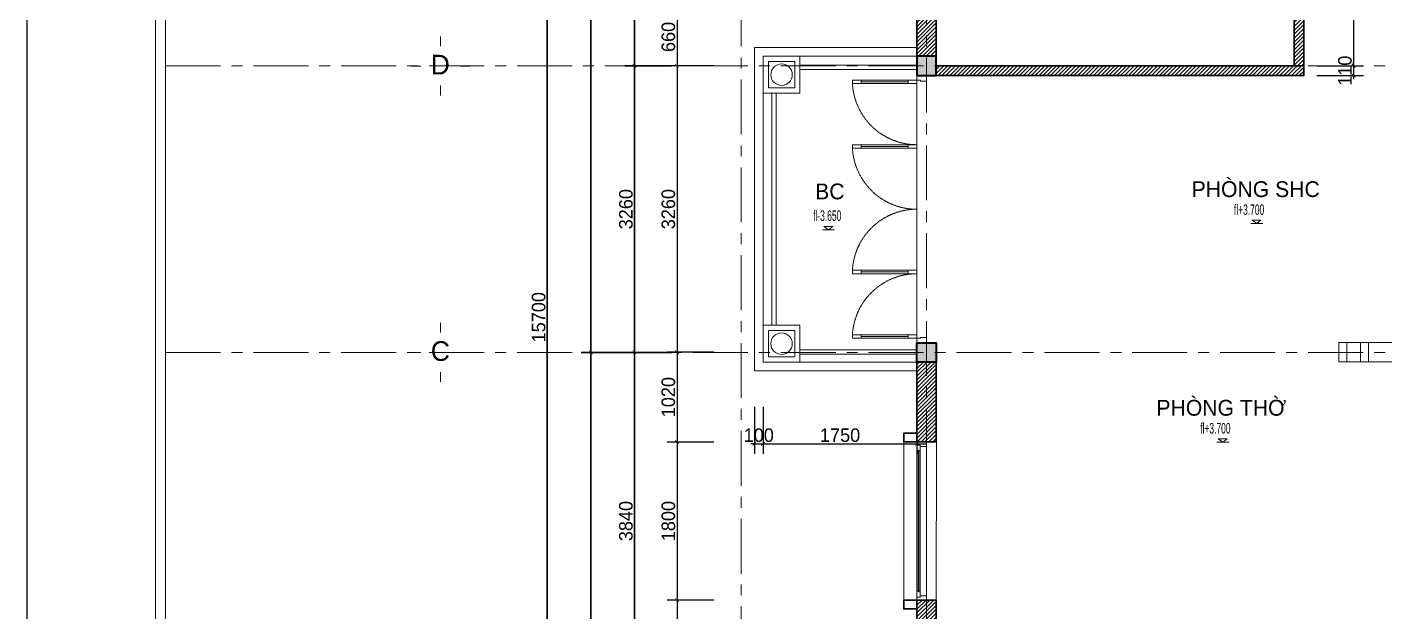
# Model space of a CAD drawing. Header units: millimetres. Extents: x 1832547 to 2001569, y -558009 to -417808.
# Drawn here: x 1910083 to 1925530, y -500736 to -494080 of the extents above; entities that cross this region are included whole.
import ezdxf
from ezdxf.enums import TextEntityAlignment as Align

# ---------------------------------------------------------------- set-up
doc = ezdxf.new("R2010")
doc.units = ezdxf.units.MM
doc.header["$MEASUREMENT"] = 0
doc.linetypes.add('CENTER', pattern=[2, 1.25, -0.25, 0.25, -0.25])
doc.linetypes.add('HIDDEN', pattern=[9.525, 6.35, -3.175])
doc.layers.get('0').update_dxf_attribs({"linetype": 'CONTINUOUS'})
doc.layers.get('DEFPOINTS').update_dxf_attribs({"linetype": 'CONTINUOUS'})
for name, color, linetype, lineweight in [('AUDIT_I_160126172308-0', 7, 'CONTINUOUS', 5), ('CA . CỬA', 251, 'CONTINUOUS', 5), ('CA. TUONG', 30, 'CONTINUOUS', 30), ('CA.cot', 2, 'CONTINUOUS', 35), ('CA.dim 08', 8, 'CONTINUOUS', 13), ('CA.TEXT', 7, 'CONTINUOUS', 15), ('CA.thay 145', 145, 'CONTINUOUS', 18), ('CA.tim 67', 67, 'CENTER', 9), ('CA.vat lieu 08', 8, 'CONTINUOUS', 5), ('NKB-Fur', 25, 'CONTINUOUS', 9), ('NP-CỬA SỔ', 143, 'CONTINUOUS', 15), ('NP-THÉP', 5, 'CONTINUOUS', 15), ('Z-window', 147, 'CONTINUOUS', 15)]:
    doc.layers.add(name, color=color, linetype=linetype, lineweight=lineweight)
doc.styles.add('CA.JSC1', font='Vhavan.ttf', dxfattribs={"width": 0.8})
doc.styles.add('chu ghi chu', font='nghia5.shx', dxfattribs={"height": 200})
doc.styles.get("Standard").update_dxf_attribs({"font": 'roman.shx'})
doc.styles.add('ZENI2', font='Vhavanb.ttf')
doc.dimstyles.new('CA 70', dxfattribs={"dimscale": 0.7, "dimtxt": 220, "dimasz": 60, "dimexe": 160, "dimexo": 0, "dimgap": 30, "dimtad": 1, "dimdec": 0, "dimrnd": 5, "dimzin": 0, "dimdsep": 46, "dimtxsty": 'Standard', "dimblk": 'ARCHTICK', "dimcen": 0.09, "dimdle": 160, "dimclrd": 256, "dimclre": 256, "dimclrt": 255, "dimadec": 0, "dimazin": 0, "dimtfac": 1, "dimtdec": 0, "dimtix": 1, "dimtmove": 2, "dimatfit": 3, "dimldrblk": 'DOT', "dimfxl": 600, "dimfxlon": 1, "dimtolj": 1, "dimtzin": 0, "dimarcsym": 0})

# ---------------------------------------------------------------- blocks, each defined once
blk = doc.blocks.new('A$C6dc074dd')
at = {"layer": 'CA.TEXT'}
for points in [[(117, 37), (15, 37), (68, 0), (117, 37)], [(0, 0), (137, 0)]]:
    blk.add_lwpolyline(points, dxfattribs=at)
blk = doc.blocks.new('A$C2d76a15f')
at = {"color": 4, "linetype": 'Continuous', "lineweight": 18}
blk.add_line((1212, 19313), (1212, 453), dxfattribs=at)
blk.add_line((1306, 19220), (1306, 546))
at = {"layer": 'DEFPOINTS', "ltscale": 600}
blk.add_line((0, 0), (0, 19765), dxfattribs=at)
blk = doc.blocks.new('A$Ccce9e104')
at = {"layer": 'CA.vat lieu 08'}
h = blk.add_hatch(color=256, dxfattribs=at)
h.dxf.hatch_style = 1
h.paths.add_polyline_path([(220, 220), (220, 0), (0, 0), (0, 220)])
at = {"layer": 'CA.cot'}
blk.add_lwpolyline([(220, 220), (220, 0), (0, 0), (0, 220)], close=True, dxfattribs=at)
blk = doc.blocks.new('_ArchTick')
at = {"color": 1, "linetype": 'ByBlock', "const_width": 0.15}
blk.add_lwpolyline([(-0.5, -0.5), (0.5, 0.5)], dxfattribs=at)
blk = doc.blocks.new('*D686')
at = {"layer": 'CA.dim 08', "lineweight": -2, "transparency": 16777216}
for p, q in [((1916994, -477494), (1916994, -473430)), ((1917414, -473542), (1916882, -473542)), ((1917414, -477382), (1916882, -477382))]:
    blk.add_line(p, q, dxfattribs=at)
at = {"layer": 'DEFPOINTS', "color": 0, "transparency": 16777216}
for p in [(1916994, -473542), (1917624, -473542), (1917624, -477382)]:
    blk.add_point(p, dxfattribs=at)
at = {"layer": 'CA.dim 08', "lineweight": -2, "transparency": 16777216, "xscale": 42, "yscale": 42, "zscale": 42}
for p, rotation in [((1916994, -473542), 90), ((1916994, -477382), 270)]:
    blk.add_blockref('_ArchTick', p, dxfattribs=dict(at, rotation=rotation))
at = {"layer": 'CA.dim 08', "color": 255, "transparency": 16777216, "insert": (1916896, -475462), "char_height": 154, "attachment_point": 5, "rotation": 90}
blk.add_mtext('\\A1;3840', dxfattribs=at)
blk = doc.blocks.new('_DOT')
at = {"color": 1, "linetype": 'ByBlock'}
blk.add_line((-0.5, 0), (-1, 0), dxfattribs=at)
at = {"color": 1, "linetype": 'ByBlock', "const_width": 0.5}
blk.add_lwpolyline([(-0.25, 0, 1), (0.25, 0, 1)], format="xyb", close=True, dxfattribs=at)
blk = doc.blocks.new('*D687')
at = {"layer": 'CA.dim 08', "lineweight": -2, "transparency": 16777216}
for p, q in [((1916994, -473654), (1916994, -470170)), ((1917414, -470282), (1916882, -470282)), ((1917414, -473542), (1916882, -473542))]:
    blk.add_line(p, q, dxfattribs=at)
at = {"layer": 'DEFPOINTS', "color": 0, "transparency": 16777216}
for p in [(1916994, -470282), (1917624, -470282), (1917624, -473542)]:
    blk.add_point(p, dxfattribs=at)
at = {"layer": 'CA.dim 08', "lineweight": -2, "transparency": 16777216, "xscale": 42, "yscale": 42, "zscale": 42}
for p, rotation in [((1916994, -470282), 90), ((1916994, -473542), 270)]:
    blk.add_blockref('_ArchTick', p, dxfattribs=dict(at, rotation=rotation))
at = {"layer": 'CA.dim 08', "color": 255, "transparency": 16777216, "insert": (1916896, -471912), "char_height": 154, "attachment_point": 5, "rotation": 90}
blk.add_mtext('\\A1;3260', dxfattribs=at)
blk = doc.blocks.new('*D688')
at = {"layer": 'CA.dim 08', "lineweight": -2, "transparency": 16777216}
for p, q in [((1917414, -465402), (1916882, -465402)), ((1916994, -470394), (1916994, -465290)), ((1917414, -470282), (1916882, -470282))]:
    blk.add_line(p, q, dxfattribs=at)
at = {"layer": 'DEFPOINTS', "color": 0, "transparency": 16777216}
for p in [(1916994, -465402), (1917624, -465402), (1917624, -470282)]:
    blk.add_point(p, dxfattribs=at)
at = {"layer": 'CA.dim 08', "lineweight": -2, "transparency": 16777216, "xscale": 42, "yscale": 42, "zscale": 42}
for p, rotation in [((1916994, -465402), 90), ((1916994, -470282), 270)]:
    blk.add_blockref('_ArchTick', p, dxfattribs=dict(at, rotation=rotation))
at = {"layer": 'CA.dim 08', "color": 255, "transparency": 16777216, "insert": (1916896, -467842), "char_height": 154, "attachment_point": 5, "rotation": 90}
blk.add_mtext('\\A1;4880', dxfattribs=at)
blk = doc.blocks.new('*D690')
at = {"layer": 'CA.dim 08', "lineweight": -2, "transparency": 16777216}
for p, q in [((1916498, -473430), (1916498, -481104)), ((1916918, -473542), (1916386, -473542)), ((1916918, -480992), (1916386, -480992))]:
    blk.add_line(p, q, dxfattribs=at)
at = {"layer": 'DEFPOINTS', "color": 0, "transparency": 16777216}
for p in [(1917624, -473542), (1916498, -480992), (1917624, -480992)]:
    blk.add_point(p, dxfattribs=at)
at = {"layer": 'CA.dim 08', "lineweight": -2, "transparency": 16777216, "xscale": 42, "yscale": 42, "zscale": 42}
for p, rotation in [((1916498, -473542), 90), ((1916498, -480992), 270)]:
    blk.add_blockref('_ArchTick', p, dxfattribs=dict(at, rotation=rotation))
at = {"layer": 'CA.dim 08', "color": 255, "transparency": 16777216, "insert": (1916400, -477267), "char_height": 154, "attachment_point": 5, "rotation": 90}
blk.add_mtext('\\A1;7450', dxfattribs=at)
blk = doc.blocks.new('*D691')
at = {"layer": 'CA.dim 08', "lineweight": -2, "transparency": 16777216}
for p, q in [((1916498, -473654), (1916498, -465180)), ((1916918, -465292), (1916386, -465292)), ((1916918, -473542), (1916386, -473542))]:
    blk.add_line(p, q, dxfattribs=at)
at = {"layer": 'DEFPOINTS', "color": 0, "transparency": 16777216}
for p in [(1916498, -465292), (1917624, -465292), (1917624, -473542)]:
    blk.add_point(p, dxfattribs=at)
at = {"layer": 'CA.dim 08', "lineweight": -2, "transparency": 16777216, "xscale": 42, "yscale": 42, "zscale": 42}
for p, rotation in [((1916498, -465292), 90), ((1916498, -473542), 270)]:
    blk.add_blockref('_ArchTick', p, dxfattribs=dict(at, rotation=rotation))
at = {"layer": 'CA.dim 08', "color": 255, "transparency": 16777216, "insert": (1916400, -469417), "char_height": 154, "attachment_point": 5, "rotation": 90}
blk.add_mtext('\\A1;8250', dxfattribs=at)
blk = doc.blocks.new('*D693')
at = {"layer": 'CA.dim 08', "lineweight": -2, "transparency": 16777216}
for p, q in [((1916001, -465180), (1916001, -481104)), ((1916421, -465292), (1915889, -465292)), ((1916421, -480992), (1915889, -480992))]:
    blk.add_line(p, q, dxfattribs=at)
at = {"layer": 'DEFPOINTS', "color": 0, "transparency": 16777216}
for p in [(1917624, -465292), (1916001, -480992), (1917624, -480992)]:
    blk.add_point(p, dxfattribs=at)
at = {"layer": 'CA.dim 08', "lineweight": -2, "transparency": 16777216, "xscale": 42, "yscale": 42, "zscale": 42}
for p, rotation in [((1916001, -465292), 90), ((1916001, -480992), 270)]:
    blk.add_blockref('_ArchTick', p, dxfattribs=dict(at, rotation=rotation))
at = {"layer": 'CA.dim 08', "color": 255, "transparency": 16777216, "insert": (1915903, -473142), "char_height": 154, "attachment_point": 5, "rotation": 90}
blk.add_mtext('\\A1;15700', dxfattribs=at)
blk = doc.blocks.new('*U93')
for p, q in [((-100, 2969), (-635, 2969)), ((-100, 2234), (-635, 2234)), ((-100, 805), (-635, 805)), ((-100, 70), (-635, 70))]:
    blk.add_line(p, q)
for points in [[(0, 2989), (0, 2949), (-735, 2949), (-735, 2989)], [(-635, 2949), (-635, 2989), (-100, 2989), (-100, 2949)], [(110, 3039), (110, 2979), (40, 2979), (40, 2989), (0, 2989), (0, 3039)], [(0, 2254), (0, 2214), (-735, 2214), (-735, 2254)], [(-635, 2214), (-635, 2254), (-100, 2254), (-100, 2214)], [(0, 785), (0, 825), (-735, 825), (-735, 785)], [(-635, 785), (-635, 825), (-100, 825), (-100, 785)], [(0, 50), (0, 90), (-735, 90), (-735, 50)], [(-635, 50), (-635, 90), (-100, 90), (-100, 50)], [(110, 0), (110, 60), (40, 60), (40, 50), (0, 50), (0, 0)]]:
    blk.add_lwpolyline(points, close=True)
at = {"linetype": 'HIDDEN'}
for centre, start, end in [((0, 2989), 180, 270), ((0, 2254), 180, 270), ((0, 785), 90, 180), ((0, 50), 90, 180)]:
    blk.add_arc(centre, 735, start, end, dxfattribs=at)
blk = doc.blocks.new('*U96')
for p, q in [((-30, 50), (-30, 1750)), ((45, 105), (45, 1695)), ((80, 105), (80, 1695))]:
    blk.add_line(p, q)
for points in [[(45, 1750), (-30, 1750), (-30, 1800), (80, 1800), (80, 1765), (45, 1765)], [(45, 1765), (45, 1695), (58, 1695), (58, 1705), (66, 1705), (66, 1695), (80, 1695), (80, 1765)], [(45, 50), (-30, 50), (-30, 0), (80, 0), (80, 35), (45, 35)], [(58, 95), (58, 105), (45, 105), (45, 35), (80, 35), (80, 105), (66, 105), (66, 95)]]:
    blk.add_lwpolyline(points, close=True)
at = {"color": 8}
blk.add_lwpolyline([(66, 95), (58, 95), (58, 1705), (66, 1705)], close=True, dxfattribs=at)
blk = doc.blocks.new('FDBNDFJKBNFJKDNBFD')
at = {"layer": 'CA.vat lieu 08'}
for p, q in [((664804, -453296), (664804, -453401)), ((664594, -453612), (664490, -453612)), ((665015, -453612), (665119, -453612)), ((664804, -453926), (664804, -453821))]:
    blk.add_line(p, q, dxfattribs=at)
blk = doc.blocks.new('*D329')
at = {"layer": 'CA.dim 08', "lineweight": -2, "transparency": 16777216}
for p, q in [((1917477, -493750), (1917477, -494634)), ((1917897, -493862), (1917365, -493862)), ((1917897, -494522), (1917365, -494522))]:
    blk.add_line(p, q, dxfattribs=at)
at = {"layer": 'DEFPOINTS', "color": 0, "transparency": 16777216}
for p in [(1920427, -493862), (1917477, -494522), (1918207, -494522)]:
    blk.add_point(p, dxfattribs=at)
at = {"layer": 'CA.dim 08', "lineweight": -2, "transparency": 16777216, "xscale": 42, "yscale": 42, "zscale": 42}
for p, rotation in [((1917477, -493862), 90), ((1917477, -494522), 270)]:
    blk.add_blockref('_ArchTick', p, dxfattribs=dict(at, rotation=rotation))
at = {"layer": 'CA.dim 08', "color": 255, "transparency": 16777216, "insert": (1917379, -494192), "char_height": 154, "attachment_point": 5, "rotation": 90}
blk.add_mtext('\\A1;660', dxfattribs=at)
blk = doc.blocks.new('*D330')
at = {"layer": 'CA.dim 08', "lineweight": -2, "transparency": 16777216}
for p, q in [((1917477, -494410), (1917477, -497894)), ((1917897, -494522), (1917365, -494522)), ((1917897, -497782), (1917365, -497782))]:
    blk.add_line(p, q, dxfattribs=at)
at = {"layer": 'DEFPOINTS', "color": 0, "transparency": 16777216}
for p in [(1918207, -494522), (1917477, -497782), (1918104, -497782)]:
    blk.add_point(p, dxfattribs=at)
at = {"layer": 'CA.dim 08', "lineweight": -2, "transparency": 16777216, "xscale": 42, "yscale": 42, "zscale": 42}
for p, rotation in [((1917477, -494522), 90), ((1917477, -497782), 270)]:
    blk.add_blockref('_ArchTick', p, dxfattribs=dict(at, rotation=rotation))
at = {"layer": 'CA.dim 08', "color": 255, "transparency": 16777216, "insert": (1917379, -496152), "char_height": 154, "attachment_point": 5, "rotation": 90}
blk.add_mtext('\\A1;3260', dxfattribs=at)
blk = doc.blocks.new('*D331')
at = {"layer": 'CA.dim 08', "lineweight": -2, "transparency": 16777216}
for p, q in [((1917477, -497670), (1917477, -498915)), ((1917897, -497782), (1917365, -497782)), ((1917897, -498803), (1917365, -498803))]:
    blk.add_line(p, q, dxfattribs=at)
at = {"layer": 'DEFPOINTS', "color": 0, "transparency": 16777216}
for p in [(1918104, -497782), (1917477, -498803), (1920427, -498803)]:
    blk.add_point(p, dxfattribs=at)
at = {"layer": 'CA.dim 08', "lineweight": -2, "transparency": 16777216, "xscale": 42, "yscale": 42, "zscale": 42}
for p, rotation in [((1917477, -497782), 90), ((1917477, -498803), 270)]:
    blk.add_blockref('_ArchTick', p, dxfattribs=dict(at, rotation=rotation))
at = {"layer": 'CA.dim 08', "color": 255, "transparency": 16777216, "insert": (1917379, -498292), "char_height": 154, "attachment_point": 5, "rotation": 90}
blk.add_mtext('\\A1;1020', dxfattribs=at)
blk = doc.blocks.new('*D332')
at = {"layer": 'CA.dim 08', "lineweight": -2, "transparency": 16777216}
for p, q in [((1917477, -498691), (1917477, -500715)), ((1917897, -498803), (1917365, -498803)), ((1917897, -500603), (1917365, -500603))]:
    blk.add_line(p, q, dxfattribs=at)
at = {"layer": 'DEFPOINTS', "color": 0, "transparency": 16777216}
for p in [(1920427, -498803), (1917477, -500603), (1920427, -500603)]:
    blk.add_point(p, dxfattribs=at)
at = {"layer": 'CA.dim 08', "lineweight": -2, "transparency": 16777216, "xscale": 42, "yscale": 42, "zscale": 42}
for p, rotation in [((1917477, -498803), 90), ((1917477, -500603), 270)]:
    blk.add_blockref('_ArchTick', p, dxfattribs=dict(at, rotation=rotation))
at = {"layer": 'CA.dim 08', "color": 255, "transparency": 16777216, "insert": (1917379, -499703), "char_height": 154, "attachment_point": 5, "rotation": 90}
blk.add_mtext('\\A1;1800', dxfattribs=at)
blk = doc.blocks.new('*D333')
at = {"layer": 'CA.dim 08', "lineweight": -2, "transparency": 16777216}
for p, q in [((1917477, -500491), (1917477, -501624)), ((1917897, -500603), (1917365, -500603)), ((1917897, -501512), (1917365, -501512))]:
    blk.add_line(p, q, dxfattribs=at)
at = {"layer": 'DEFPOINTS', "color": 0, "transparency": 16777216}
for p in [(1920427, -500603), (1917477, -501512), (1920647, -501512)]:
    blk.add_point(p, dxfattribs=at)
at = {"layer": 'CA.dim 08', "lineweight": -2, "transparency": 16777216, "xscale": 42, "yscale": 42, "zscale": 42}
for p, rotation in [((1917477, -500603), 90), ((1917477, -501512), 270)]:
    blk.add_blockref('_ArchTick', p, dxfattribs=dict(at, rotation=rotation))
at = {"layer": 'CA.dim 08', "color": 255, "transparency": 16777216, "insert": (1917379, -501058), "char_height": 154, "attachment_point": 5, "rotation": 90}
blk.add_mtext('\\A1;910', dxfattribs=at)
blk = doc.blocks.new('*D342')
at = {"layer": 'CA.dim 08', "lineweight": -2, "transparency": 16777216}
for p, q in [((1925175, -490680), (1925175, -494634)), ((1924755, -490792), (1925287, -490792)), ((1924755, -494522), (1925287, -494522))]:
    blk.add_line(p, q, dxfattribs=at)
at = {"layer": 'DEFPOINTS', "color": 0, "transparency": 16777216}
for p in [(1924607, -490792), (1924607, -494522), (1925175, -494522)]:
    blk.add_point(p, dxfattribs=at)
at = {"layer": 'CA.dim 08', "lineweight": -2, "transparency": 16777216, "xscale": 42, "yscale": 42, "zscale": 42}
for p, rotation in [((1925175, -490792), 90), ((1925175, -494522), 270)]:
    blk.add_blockref('_ArchTick', p, dxfattribs=dict(at, rotation=rotation))
at = {"layer": 'CA.dim 08', "color": 255, "transparency": 16777216, "insert": (1925077, -492657), "char_height": 154, "attachment_point": 5, "rotation": 90}
blk.add_mtext('\\A1;3730', dxfattribs=at)
blk = doc.blocks.new('*D343')
at = {"layer": 'CA.dim 08', "lineweight": -2, "transparency": 16777216}
for p, q in [((1924755, -494522), (1925287, -494522)), ((1925175, -494522), (1925175, -494480)), ((1925175, -494522), (1925175, -494632)), ((1924755, -494632), (1925287, -494632)), ((1925175, -494632), (1925175, -494674))]:
    blk.add_line(p, q, dxfattribs=at)
at = {"layer": 'DEFPOINTS', "color": 0, "transparency": 16777216}
for p in [(1924607, -494522), (1924607, -494632), (1925175, -494632)]:
    blk.add_point(p, dxfattribs=at)
at = {"layer": 'CA.dim 08', "lineweight": -2, "transparency": 16777216, "xscale": 42, "yscale": 42, "zscale": 42}
for p, rotation in [((1925175, -494522), 270), ((1925175, -494632), 90)]:
    blk.add_blockref('_ArchTick', p, dxfattribs=dict(at, rotation=rotation))
at = {"layer": 'CA.dim 08', "color": 255, "transparency": 16777216, "insert": (1925077, -494577), "char_height": 154, "attachment_point": 5, "rotation": 90}
blk.add_mtext('\\A1;110', dxfattribs=at)
blk = doc.blocks.new('*D365')
at = {"layer": 'CA.dim 08', "lineweight": -2, "transparency": 16777216}
for p, q in [((1918357, -498404), (1918357, -498936)), ((1918457, -498404), (1918457, -498936)), ((1918357, -498824), (1918315, -498824)), ((1918357, -498824), (1918457, -498824)), ((1918457, -498824), (1918499, -498824))]:
    blk.add_line(p, q, dxfattribs=at)
at = {"layer": 'DEFPOINTS', "color": 0, "transparency": 16777216}
for p in [(1918357, -497992), (1918457, -497892), (1918457, -498824)]:
    blk.add_point(p, dxfattribs=at)
at = {"layer": 'CA.dim 08', "lineweight": -2, "transparency": 16777216, "xscale": 42, "yscale": 42, "zscale": 42}
blk.add_blockref('_ArchTick', (1918357, -498824), dxfattribs=at)
at = {"layer": 'CA.dim 08', "lineweight": -2, "transparency": 16777216, "xscale": 42, "yscale": 42, "zscale": 42, "rotation": 180}
blk.add_blockref('_ArchTick', (1918457, -498824), dxfattribs=at)
at = {"layer": 'CA.dim 08', "color": 255, "transparency": 16777216, "insert": (1918407, -498726), "char_height": 154, "attachment_point": 5}
blk.add_mtext('\\A1;100', dxfattribs=at)
blk = doc.blocks.new('*D366')
at = {"layer": 'CA.dim 08', "lineweight": -2, "transparency": 16777216}
for p, q in [((1918457, -498404), (1918457, -498936)), ((1920207, -498425), (1920207, -498936)), ((1918345, -498824), (1920319, -498824))]:
    blk.add_line(p, q, dxfattribs=at)
at = {"layer": 'DEFPOINTS', "color": 0, "transparency": 16777216}
for p in [(1918457, -497892), (1920207, -498425), (1920207, -498824)]:
    blk.add_point(p, dxfattribs=at)
at = {"layer": 'CA.dim 08', "lineweight": -2, "transparency": 16777216, "xscale": 42, "yscale": 42, "zscale": 42, "rotation": 180}
blk.add_blockref('_ArchTick', (1918457, -498824), dxfattribs=at)
at = {"layer": 'CA.dim 08', "lineweight": -2, "transparency": 16777216, "xscale": 42, "yscale": 42, "zscale": 42}
blk.add_blockref('_ArchTick', (1920207, -498824), dxfattribs=at)
at = {"layer": 'CA.dim 08', "color": 255, "transparency": 16777216, "insert": (1919332, -498726), "char_height": 154, "attachment_point": 5}
blk.add_mtext('\\A1;1750', dxfattribs=at)
blk = doc.blocks.new('ỬT54')
at = {"layer": 'CA.vat lieu 08'}
h = blk.add_hatch(dxfattribs=at)
h.set_pattern_fill('ANSI31', color=256, scale=250)
h.set_pattern_definition([(45, (0, 0.373), (-22.0970869, 22.0970869), [])])
h.paths.add_polyline_path([(1925407, -463791.5), (1924606.9, -463791.5), (1924606.9, -463791.5), (1924606.9, -463791.5), (1923433, -463791.5), (1923433, -463901.5), (1924496.9, -463901.5), (1924496.9, -464542.5), (1924606.9, -464542.5), (1924606.9, -463901.5), (1925407, -463901.5)])
h.paths.add_polyline_path([(1922733.3, -463791.5), (1921406.9, -463791.5), (1921406.9, -465298.3), (1920206.9, -465298.3), (1920206.9, -465511.2), (1920426.9, -465511.7), (1924496.9, -465512), (1924496.9, -465621.1), (1924606.9, -465621.1), (1924606.9, -465291.8), (1921516.9, -465291.8), (1921516.9, -463901.5), (1922733.3, -463901.5)])
h.paths.add_polyline_path([(1927532, -463791.8), (1926207, -463791.8), (1926207, -465291.5), (1926317, -465291.5), (1926317, -463901.8), (1927532, -463901.8)])
h.paths.add_polyline_path([(1929987, -463791.8), (1928231.7, -463791.8), (1928231.7, -463901.8), (1929767, -463901.8), (1929767, -464205.3), (1929987, -464205.3)])
h.paths.add_polyline_path([(1930687, -465298.3), (1929987, -465298.3), (1929987, -465518.3), (1930687, -465518.3)])
h.paths.add_polyline_path([(1929767, -465405.2), (1927176.4, -465398.4), (1927176.4, -465505.3), (1929767, -465512.1)])
h.paths.add_polyline_path([(1926317, -465511.5), (1926207, -465511.5), (1926207, -469241.5), (1926317, -469241.5)])
h.paths.add_polyline_path([(1924606.9, -466551.1), (1924496.9, -466551.1), (1924496.9, -470281.5), (1924606.9, -470281.5)])
h.paths.add_polyline_path([(1920426.9, -466860.9), (1920206.9, -466860.9), (1920206.9, -468821.7), (1920426.9, -468821.7)])
h.paths.add_polyline_path([(1920426.9, -469621.4), (1920206.9, -469621.4), (1920206.9, -470171.5), (1920426.9, -470171.5)])
h.paths.add_polyline_path([(1924606.9, -470281.5), (1920426.9, -470281.5), (1920426.9, -470391.5), (1924606.9, -470391.5)])
h.paths.add_polyline_path([(1929767, -470281.5), (1926427, -470281.5), (1926427, -470391.5), (1929767, -470391.5)])
h.paths.add_polyline_path([(1930687, -469621.7), (1930467, -469621.7), (1930467, -470391.5), (1930687, -470391.5)])
h.paths.add_polyline_path([(1930467, -470178.3), (1929987, -470178.3), (1929987, -470398.3), (1930467, -470398.3)])
h.paths.add_polyline_path([(1930687, -466420.9), (1930467, -466420.9), (1930467, -468821.7), (1930687, -468821.7)])
h.paths.add_polyline_path([(1927177, -473431), (1926427, -473431.5), (1926427, -473651.5), (1927177, -473651.3)])
h.paths.add_polyline_path([(1929767, -473431.5), (1929016.9, -473431.5), (1929016.9, -473651.5), (1929116.9, -473651.5), (1929767, -473651.5)])
h.paths.add_polyline_path([(1920426.9, -476361.6), (1920207.3, -476361.6), (1920207.3, -477271.5), (1920426.9, -477271.5)])
h.paths.add_polyline_path([(1920868.1, -477271.5), (1920426.9, -477271.5), (1920426.9, -477491.5), (1920868.1, -477491.5)])
h.paths.add_polyline_path([(1920426.9, -473651.5), (1920207.3, -473651.5), (1920207.3, -474561.5), (1920426.9, -474561.5)])
at = {"layer": 'CA. TUONG'}
blk.add_line((1920207.3, -474561.9), (1920427.3, -474562), dxfattribs=at)
blk.add_lwpolyline([(1924606.9, -466551.4), (1924606.9, -470281.8), (1924496.9, -470281.8), (1924496.9, -466551.4)], dxfattribs=at)
for points in [[(1920426.9, -469621.8), (1920206.9, -469621.8), (1920206.9, -470171.8), (1920426.9, -470171.8)], [(1920426.9, -470281.8), (1924606.9, -470281.8), (1924606.9, -470391.8), (1920426.9, -470391.8)], [(1920207.3, -474561.9), (1920426.9, -474561.9), (1920426.9, -473651.8), (1920207.3, -473651.8)], [(1920057.3, -474561.9), (1920057.3, -474461.9), (1920207.3, -474461.9), (1920207.3, -474561.9)], [(1920057.3, -476361.8), (1920057.3, -476461.8), (1920207.3, -476461.8), (1920207.3, -476361.8)], [(1920207.3, -476362), (1920426.9, -476362), (1920426.9, -477271.8), (1920207.3, -477271.8)]]:
    blk.add_lwpolyline(points, close=True, dxfattribs=at)
at = {"layer": 'CA.thay 145'}
blk.add_line((1920057.3, -474561.9), (1920207.3, -474561.9), dxfattribs=at)
for points in [[(1920206.9, -470071.8), (1918356.9, -470071.8), (1918356.9, -473751.8), (1920206.9, -473751.8)], [(1920206.9, -470171.8), (1918456.9, -470171.8), (1918456.9, -473651.8), (1920206.9, -473651.8)]]:
    blk.add_lwpolyline(points, dxfattribs=at)
for points in [[(1918456.9, -470171.8), (1918875.5, -470171.8), (1918875.5, -470590.4), (1918456.9, -470590.4)], [(1918516.2, -470231.1), (1918816.2, -470231.1), (1918816.2, -470531.1), (1918516.2, -470531.1)], [(1918456.9, -473233.2), (1918875.5, -473233.2), (1918875.5, -473651.8), (1918456.9, -473651.8)], [(1918516.2, -473292.5), (1918816.2, -473292.5), (1918816.2, -473592.5), (1918516.2, -473592.5)], [(1925006.8, -473651.4), (1925006.8, -473431.4), (1925098, -473431.4), (1925098, -473651.4)], [(1925254.8, -473651.4), (1925254.8, -473431.4), (1925346, -473431.4), (1925346, -473651.4)]]:
    blk.add_lwpolyline(points, close=True, dxfattribs=at)
for centre in [(1918666.2, -470381.1), (1918666.2, -473442.5)]:
    blk.add_circle(centre, 122.1, dxfattribs=at)
at = {"layer": 'CA.tim 67', "ltscale": 500}
for p, q in [((1920316.9, -483810.3), (1920316.9, -461351.6)), ((1918206.9, -483060.9), (1918206.9, -462854.4)), ((1911657.3, -470281.8), (1939836.3, -470281.8)), ((1911657.3, -473541.8), (1939836.3, -473541.8))]:
    blk.add_line(p, q, dxfattribs=at)
at = {"layer": 'CA.vat lieu 08'}
blk.add_line((1920057.3, -476361.8), (1920057.3, -474561.9), dxfattribs=at)
blk.add_lwpolyline([(1925006.8, -473651.4), (1926207, -473651.4), (1926207, -473431.4), (1925006.8, -473431.4)], close=True, dxfattribs=at)
at = {"layer": 'NP-CỬA SỔ'}
blk.add_lwpolyline([(1920206.9, -470391.8), (1920206.9, -473431.8)], dxfattribs=at)
at = {"layer": 'NP-THÉP'}
for points in [[(1920206.9, -470271.8), (1918875.5, -470271.8)], [(1920206.9, -470321.8), (1918875.5, -470321.8)], [(1918556.9, -470590.4), (1918556.9, -473233.2)], [(1918606.9, -470590.4), (1918606.9, -473233.2)], [(1918875.5, -473511.8), (1920206.9, -473511.8)], [(1918875.5, -473561.8), (1920206.9, -473561.8)]]:
    blk.add_lwpolyline(points, dxfattribs=at)
at = {"layer": 'Z-window'}
blk.add_lwpolyline([(1920426.9, -476362), (1920427.9, -474562)], dxfattribs=at)
at = {"layer": 'CA . CỬA', "xscale": -1}
blk.add_blockref('*U96', (1920287.3, -476361.8), dxfattribs=at)
at = {"layer": 'CA.cot', "xscale": -1, "rotation": 90}
blk.add_blockref('A$Ccce9e104', (1920426.9, -470171.8), dxfattribs=at)
at = {"layer": 'CA.cot', "rotation": 90.00000000000001}
blk.add_blockref('A$Ccce9e104', (1920426.9, -473651.8), dxfattribs=at)
at = {"layer": 'CA.dim 08', "xscale": -1.066666666666667, "yscale": 1.066666666666667, "zscale": 1.066666666666667}
for p in [(2623912.1, 13570.4), (2623912.1, 10310.4)]:
    blk.add_blockref('FDBNDFJKBNFJKDNBFD', p, dxfattribs=at)
at = {"layer": 'NKB-Fur', "xscale": -1, "rotation": 180}
blk.add_blockref('*U93', (1920206.9, -470393), dxfattribs=at)
at = {"layer": 'AUDIT_I_160126172308-0', "style": 'CA.JSC1'}
for s, p in [('d', (1914783.8, -470266.8)), ('c', (1914783.8, -473526.8))]:
    blk.add_text(s, height=224, dxfattribs=at).set_placement(p, align=Align.MIDDLE)
at = {"layer": 'CA.dim 08'}
for base, p1, p2, picture, middle in [((1916001.1, -480991.8), (1917623.9, -465291.8), (1917623.9, -480991.8), '*D693', (1915903.1, -473141.8)), ((1916497.6, -465291.8), (1917623.9, -473541.8), (1917623.9, -465291.8), '*D691', (1916399.6, -469416.8)), ((1916994.1, -465401.8), (1917623.9, -470281.8), (1917623.9, -465401.8), '*D688', (1916896.1, -467841.8)), ((1916994.1, -470281.8), (1917623.9, -473541.8), (1917623.9, -470281.8), '*D687', (1916896.1, -471911.8)), ((1916497.6, -480991.8), (1917623.9, -473541.8), (1917623.9, -480991.8), '*D690', (1916399.6, -477266.8)), ((1916994.1, -473541.8), (1917623.9, -477381.8), (1917623.9, -473541.8), '*D686', (1916896.1, -475461.8))]:
    dim = blk.add_linear_dim(base=base, p1=p1, p2=p2, angle=90, dimstyle='CA 70', dxfattribs=at)
    dim.commit()
    dim.dimension.update_dxf_attribs({"geometry": picture, "text_midpoint": middle})

msp = doc.modelspace()

# ---------------------------------------------------------------- block references
at = {"layer": 'CA. TUONG'}
msp.add_blockref('ỬT54', (0, -24240.6), dxfattribs=at)
at = {"layer": 'CA.TEXT'}
for p in [(1924004.2, -496316), (1919131.2, -496386.6), (1923620.4, -498804.5)]:
    msp.add_blockref('A$C6dc074dd', p, dxfattribs=at)
at = {"layer": 'CA.thay 145', "xscale": 1.205715468216754, "yscale": 1.205715468216754, "zscale": 1.205715468216754}
msp.add_blockref('A$C2d76a15f', (1910083.1, -508765.7), dxfattribs=at)

# ---------------------------------------------------------------- texts
at = {"layer": 'CA.TEXT', "style": 'ZENI2'}
for s, p in [('phßng shc', (1923332.2, -496014.7)), ('phßng thê', (1922931.5, -498503.2))]:
    msp.add_text(s, height=180, dxfattribs=at).set_placement(p)
msp.add_text('BC', height=180, dxfattribs=at).set_placement((1919215.8, -496040.3), align=Align.CENTER)
at = {"layer": 'CA.TEXT', "style": 'chu ghi chu', "width": 0.6}
for s, p in [('fl-3.650', (1919025.2, -496286)), ('fl+3.700', (1923813.2, -496218.1)), ('fl+3.700', (1923429.4, -498706.6))]:
    msp.add_text(s, height=120, dxfattribs=at).set_placement(p)

# ---------------------------------------------------------------- dimensions: what is measured, and where the dimension line sits
at = {"layer": 'CA.dim 08'}
for base, p1, p2, picture, middle in [((1925175.5, -494522.5), (1924606.9, -490792.1), (1924606.9, -494522.5), '*D342', (1925077.5, -492657.3)), ((1917477.3, -494522.5), (1920426.9, -493862.4), (1918206.9, -494522.5), '*D329', (1917379.3, -494192.4)), ((1917477.3, -497782.5), (1918206.9, -494522.5), (1918104.2, -497782.5), '*D330', (1917379.3, -496152.5)), ((1925175.5, -494632.5), (1924606.9, -494522.5), (1924606.9, -494632.5), '*D343', (1925077.5, -494577.5)), ((1917477.3, -498802.5), (1918104.2, -497782.5), (1920426.9, -498802.5), '*D331', (1917379.3, -498292.5)), ((1917477.3, -500602.6), (1920426.9, -498802.5), (1920426.9, -500602.6), '*D332', (1917379.3, -499702.6)), ((1917477.3, -501512.5), (1920426.9, -500602.6), (1920647.5, -501512.5), '*D333', (1917379.3, -501057.6))]:
    dim = msp.add_linear_dim(base=base, p1=p1, p2=p2, angle=90, dimstyle='CA 70', dxfattribs=at)
    dim.commit()
    dim.dimension.update_dxf_attribs({"geometry": picture, "text_midpoint": middle})
for base, p1, p2, picture, middle in [((1918456.9, -498824.1), (1918356.9, -497992.5), (1918456.9, -497892.5), '*D365', (1918406.9, -498726.1)), ((1920207.3, -498824.1), (1918456.9, -497892.5), (1920207.3, -498425.2), '*D366', (1919332.1, -498726.1))]:
    dim = msp.add_linear_dim(base=base, p1=p1, p2=p2, dimstyle='CA 70', dxfattribs=at)
    dim.commit()
    dim.dimension.update_dxf_attribs({"geometry": picture, "text_midpoint": middle})

doc.saveas('drawing.dxf')
